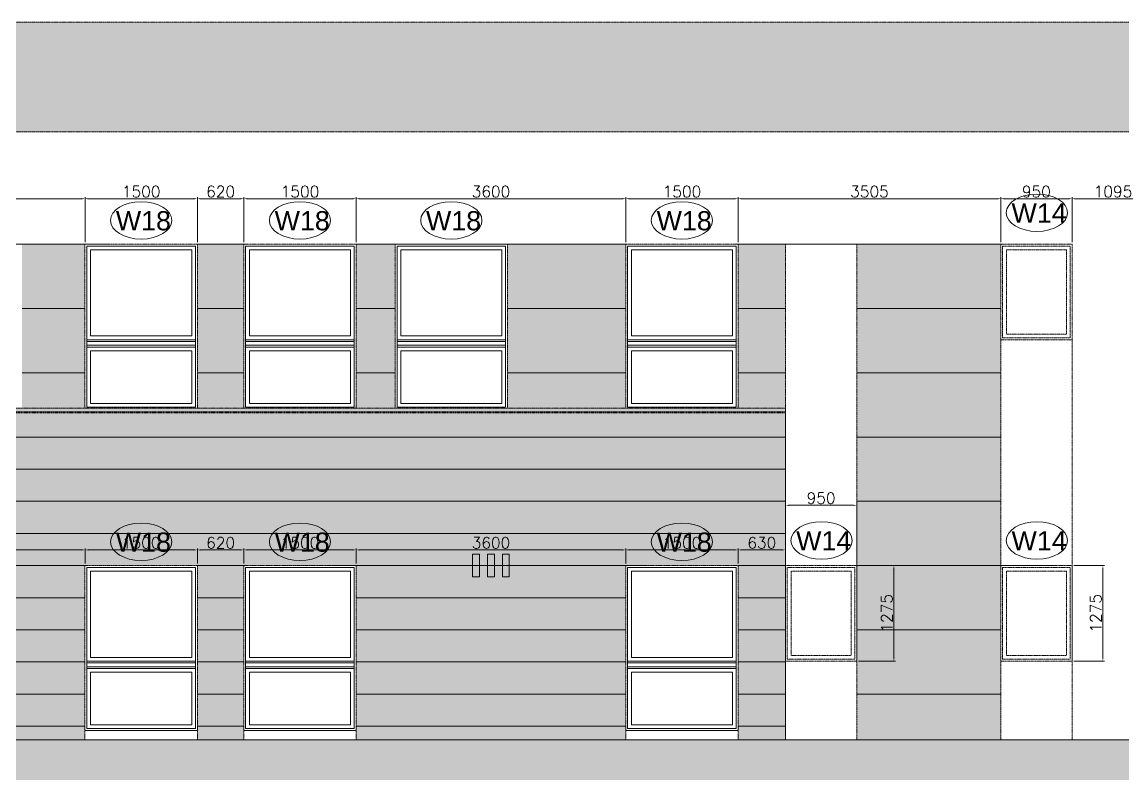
# Model space of a CAD drawing. Header units: millimetres. Extents: x -2143172 to 5255, y -610845 to 279739.
# Drawn here: x -1019511 to -1004814, y -587628 to -577511 of the extents above; entities that cross this region are included whole.
import ezdxf

# ---------------------------------------------------------------- set-up
doc = ezdxf.new("R2010")
doc.units = ezdxf.units.MM
doc.header["$LTSCALE"] = 30
doc.linetypes.add('HIDDEN2', pattern=[0.1875, 0.125, -0.0625])
doc.layers.get('0').update_dxf_attribs({"lineweight": 5})
doc.layers.get('Defpoints').update_dxf_attribs({"lineweight": 5})
for name, color, linetype, lineweight in [('Al Window tag', 5, 'Continuous', 5), ('Aluminum', 7, 'Continuous', 5), ('Applique', 250, 'Continuous', 5), ('dims.', 152, 'Continuous', 5), ('Elev 2', 251, 'Continuous', 5), ('Fill Aluminum Cladding', 254, 'Continuous', 5), ('Fill Grey Granite', 251, 'Continuous', 5), ('Hatch', 252, 'Continuous', 5), ('Joints', 250, 'Continuous', 5), ('Proj', 7, 'HIDDEN2', 5)]:
    doc.layers.add(name, color=color, linetype=linetype, lineweight=lineweight)
doc.styles.add('SIMPLEX', font='SIMPLEX.shx', dxfattribs={"height": 150})
doc.styles.add('TTLB-A0-JeddahDP$0$swis721', font='swiss.ttf')
doc.dimstyles.new('Buk', dxfattribs={"dimtxt": 150, "dimasz": 50, "dimexe": 20, "dimexo": 25, "dimgap": 20, "dimtad": 1, "dimdec": 0, "dimrnd": 5, "dimdsep": 46, "dimtxsty": 'SIMPLEX', "dimcen": 0, "dimdle": 20, "dimclrd": 256, "dimclre": 256, "dimclrt": 256, "dimadec": 0, "dimazin": 0, "dimtfac": 0.0075, "dimtdec": 0, "dimtmove": 1, "dimatfit": 2, "dimldrblk": 'ARCHTICK', "dimfxl": 1, "dimtolj": 1, "dimtzin": 0, "dimlwd": -1, "dimlwe": -1, "dimarcsym": 0})

# ---------------------------------------------------------------- blocks, each defined once
blk = doc.blocks.new('A$C2B407DD0')
at = {"layer": 'Fill Aluminum Cladding'}
h = blk.add_hatch(color=256, dxfattribs=at)
h.set_gradient(color1=(164, 161, 157), color2=(5, 5, 6), tint=1, name='INVCYLINDER')
h.paths.add_polyline_path([(90, 300), (0, 300), (0, 0), (90, 0)])
at = {"layer": 'Applique', "elevation": 0}
blk.add_lwpolyline([(90, 0), (0, 0), (0, 300), (90, 300)], close=True, dxfattribs=at)
blk = doc.blocks.new('*D927')
at = {"layer": 'Defpoints', "color": 0, "transparency": 16777216}
for p in [(-1005494, -584766, 0), (-1005082, -584766), (-1005494, -586041, 0)]:
    blk.add_point(p, dxfattribs=at)
at = {"layer": 'dims.', "linetype": 'Continuous', "transparency": 16777216}
for p, q in [((-1005469, -584766), (-1005062, -584766)), ((-1005469, -586041), (-1005062, -586041))]:
    blk.add_line(p, q, dxfattribs=at)
at = {"layer": 'dims.', "transparency": 16777216}
blk.add_line((-1005082, -585991), (-1005082, -584816), dxfattribs=at)
for points in [[(-1005090, -584816), (-1005074, -584816), (-1005082, -584766)], [(-1005090, -585991), (-1005074, -585991), (-1005082, -586041)]]:
    blk.add_solid(points, dxfattribs=at)
at = {"layer": 'dims.', "transparency": 16777216, "insert": (-1005177, -585404), "char_height": 150, "attachment_point": 5, "rotation": 90, "style": 'SIMPLEX'}
blk.add_mtext('\\A1;1275', dxfattribs=at)
blk = doc.blocks.new('_ArchTick')
at = {"color": 0, "linetype": 'ByBlock', "const_width": 0.15}
blk.add_lwpolyline([(-0.5, -0.5), (0.5, 0.5)], dxfattribs=at)
blk = doc.blocks.new('*D935')
at = {"layer": 'Defpoints', "color": 0, "transparency": 16777216}
for p in [(-1018670, -579870), (-1022232, -580476, 0), (-1018670, -580476, 0)]:
    blk.add_point(p, dxfattribs=at)
at = {"layer": 'dims.', "linetype": 'Continuous', "transparency": 16777216}
for p, q in [((-1022232, -580451), (-1022232, -579850)), ((-1018670, -580451), (-1018670, -579850))]:
    blk.add_line(p, q, dxfattribs=at)
at = {"layer": 'dims.', "transparency": 16777216}
blk.add_line((-1022182, -579870), (-1018720, -579870), dxfattribs=at)
for points in [[(-1022182, -579862), (-1022182, -579879), (-1022232, -579870)], [(-1018720, -579862), (-1018720, -579879), (-1018670, -579870)]]:
    blk.add_solid(points, dxfattribs=at)
at = {"layer": 'dims.', "transparency": 16777216, "insert": (-1020451, -579775), "char_height": 150, "attachment_point": 5, "style": 'SIMPLEX'}
blk.add_mtext('\\A1;3560', dxfattribs=at)
blk = doc.blocks.new('*D936')
at = {"layer": 'Defpoints', "color": 0, "transparency": 16777216}
for p in [(-1017170, -579870), (-1018670, -580476, 0), (-1017170, -580476, 0)]:
    blk.add_point(p, dxfattribs=at)
at = {"layer": 'dims.', "linetype": 'Continuous', "transparency": 16777216}
for p, q in [((-1018670, -580451), (-1018670, -579850)), ((-1017170, -580451), (-1017170, -579850))]:
    blk.add_line(p, q, dxfattribs=at)
at = {"layer": 'dims.', "transparency": 16777216}
blk.add_line((-1018620, -579870), (-1017220, -579870), dxfattribs=at)
for points in [[(-1018620, -579862), (-1018620, -579879), (-1018670, -579870)], [(-1017220, -579862), (-1017220, -579879), (-1017170, -579870)]]:
    blk.add_solid(points, dxfattribs=at)
at = {"layer": 'dims.', "transparency": 16777216, "insert": (-1017920, -579775), "char_height": 150, "attachment_point": 5, "style": 'SIMPLEX'}
blk.add_mtext('\\A1;1500', dxfattribs=at)
blk = doc.blocks.new('*D937')
at = {"layer": 'Defpoints', "color": 0, "transparency": 16777216}
for p in [(-1016550, -579870), (-1017170, -580476, 0), (-1016550, -580476, 0)]:
    blk.add_point(p, dxfattribs=at)
at = {"layer": 'dims.', "linetype": 'Continuous', "transparency": 16777216}
for p, q in [((-1017170, -580451), (-1017170, -579850)), ((-1016550, -580451), (-1016550, -579850))]:
    blk.add_line(p, q, dxfattribs=at)
at = {"layer": 'dims.', "transparency": 16777216}
blk.add_line((-1017120, -579870), (-1016600, -579870), dxfattribs=at)
for points in [[(-1017120, -579862), (-1017120, -579879), (-1017170, -579870)], [(-1016600, -579862), (-1016600, -579879), (-1016550, -579870)]]:
    blk.add_solid(points, dxfattribs=at)
at = {"layer": 'dims.', "transparency": 16777216, "insert": (-1016860, -579775), "char_height": 150, "attachment_point": 5, "style": 'SIMPLEX'}
blk.add_mtext('\\A1;620', dxfattribs=at)
blk = doc.blocks.new('*D938')
at = {"layer": 'Defpoints', "color": 0, "transparency": 16777216}
for p in [(-1015050, -579870), (-1016550, -580476, 0), (-1015050, -580476, 0)]:
    blk.add_point(p, dxfattribs=at)
at = {"layer": 'dims.', "linetype": 'Continuous', "transparency": 16777216}
for p, q in [((-1016550, -580451), (-1016550, -579850)), ((-1015050, -580451), (-1015050, -579850))]:
    blk.add_line(p, q, dxfattribs=at)
at = {"layer": 'dims.', "transparency": 16777216}
blk.add_line((-1016500, -579870), (-1015100, -579870), dxfattribs=at)
for points in [[(-1016500, -579862), (-1016500, -579879), (-1016550, -579870)], [(-1015100, -579862), (-1015100, -579879), (-1015050, -579870)]]:
    blk.add_solid(points, dxfattribs=at)
at = {"layer": 'dims.', "transparency": 16777216, "insert": (-1015800, -579775), "char_height": 150, "attachment_point": 5, "style": 'SIMPLEX'}
blk.add_mtext('\\A1;1500', dxfattribs=at)
blk = doc.blocks.new('*D939')
at = {"layer": 'Defpoints', "color": 0, "transparency": 16777216}
for p in [(-1011451, -579870), (-1015050, -580476, 0), (-1011451, -580476, 0)]:
    blk.add_point(p, dxfattribs=at)
at = {"layer": 'dims.', "linetype": 'Continuous', "transparency": 16777216}
for p, q in [((-1015050, -580451), (-1015050, -579850)), ((-1011451, -580451), (-1011451, -579850))]:
    blk.add_line(p, q, dxfattribs=at)
at = {"layer": 'dims.', "transparency": 16777216}
blk.add_line((-1015000, -579870), (-1011501, -579870), dxfattribs=at)
for points in [[(-1015000, -579862), (-1015000, -579879), (-1015050, -579870)], [(-1011501, -579862), (-1011501, -579879), (-1011451, -579870)]]:
    blk.add_solid(points, dxfattribs=at)
at = {"layer": 'dims.', "transparency": 16777216, "insert": (-1013251, -579775), "char_height": 150, "attachment_point": 5, "style": 'SIMPLEX'}
blk.add_mtext('\\A1;3600', dxfattribs=at)
blk = doc.blocks.new('*D940')
at = {"layer": 'Defpoints', "color": 0, "transparency": 16777216}
for p in [(-1009951, -579870), (-1011451, -580476, 0), (-1009951, -580476, 0)]:
    blk.add_point(p, dxfattribs=at)
at = {"layer": 'dims.', "linetype": 'Continuous', "transparency": 16777216}
for p, q in [((-1011451, -580451), (-1011451, -579850)), ((-1009951, -580451), (-1009951, -579850))]:
    blk.add_line(p, q, dxfattribs=at)
at = {"layer": 'dims.', "transparency": 16777216}
blk.add_line((-1011401, -579870), (-1010001, -579870), dxfattribs=at)
for points in [[(-1011401, -579862), (-1011401, -579879), (-1011451, -579870)], [(-1010001, -579862), (-1010001, -579879), (-1009951, -579870)]]:
    blk.add_solid(points, dxfattribs=at)
at = {"layer": 'dims.', "transparency": 16777216, "insert": (-1010701, -579775), "char_height": 150, "attachment_point": 5, "style": 'SIMPLEX'}
blk.add_mtext('\\A1;1500', dxfattribs=at)
blk = doc.blocks.new('*D941')
at = {"layer": 'Defpoints', "color": 0, "transparency": 16777216}
for p in [(-1006445, -579870), (-1009951, -580476, 0), (-1006445, -580476, 0)]:
    blk.add_point(p, dxfattribs=at)
at = {"layer": 'dims.', "linetype": 'Continuous', "transparency": 16777216}
for p, q in [((-1009951, -580451), (-1009951, -579850)), ((-1006445, -580451), (-1006445, -579850))]:
    blk.add_line(p, q, dxfattribs=at)
at = {"layer": 'dims.', "transparency": 16777216}
blk.add_line((-1009901, -579870), (-1006495, -579870), dxfattribs=at)
for points in [[(-1009901, -579862), (-1009901, -579879), (-1009951, -579870)], [(-1006495, -579862), (-1006495, -579879), (-1006445, -579870)]]:
    blk.add_solid(points, dxfattribs=at)
at = {"layer": 'dims.', "transparency": 16777216, "insert": (-1008198, -579775), "char_height": 150, "attachment_point": 5, "style": 'SIMPLEX'}
blk.add_mtext('\\A1;3505', dxfattribs=at)
blk = doc.blocks.new('*D942')
at = {"layer": 'Defpoints', "color": 0, "transparency": 16777216}
for p in [(-1005494, -579870), (-1006445, -580476, 0), (-1005494, -580476, 0)]:
    blk.add_point(p, dxfattribs=at)
at = {"layer": 'dims.', "linetype": 'Continuous', "transparency": 16777216}
for p, q in [((-1006445, -580451), (-1006445, -579850)), ((-1005494, -580451), (-1005494, -579850))]:
    blk.add_line(p, q, dxfattribs=at)
at = {"layer": 'dims.', "transparency": 16777216}
blk.add_line((-1006395, -579870), (-1005544, -579870), dxfattribs=at)
for points in [[(-1006395, -579862), (-1006395, -579879), (-1006445, -579870)], [(-1005544, -579862), (-1005544, -579879), (-1005494, -579870)]]:
    blk.add_solid(points, dxfattribs=at)
at = {"layer": 'dims.', "transparency": 16777216, "insert": (-1005970, -579775), "char_height": 150, "attachment_point": 5, "style": 'SIMPLEX'}
blk.add_mtext('\\A1;950', dxfattribs=at)
blk = doc.blocks.new('*D943')
at = {"layer": 'Defpoints', "color": 0, "transparency": 16777216}
for p in [(-1004400, -579870), (-1005494, -580476, 0), (-1004400, -580476, 0)]:
    blk.add_point(p, dxfattribs=at)
at = {"layer": 'dims.', "linetype": 'Continuous', "transparency": 16777216}
for p, q in [((-1005494, -580451), (-1005494, -579850)), ((-1004400, -580451), (-1004400, -579850))]:
    blk.add_line(p, q, dxfattribs=at)
at = {"layer": 'dims.', "transparency": 16777216}
blk.add_line((-1005444, -579870), (-1004450, -579870), dxfattribs=at)
for points in [[(-1005444, -579862), (-1005444, -579879), (-1005494, -579870)], [(-1004450, -579862), (-1004450, -579879), (-1004400, -579870)]]:
    blk.add_solid(points, dxfattribs=at)
at = {"layer": 'dims.', "transparency": 16777216, "insert": (-1004947, -579775), "char_height": 150, "attachment_point": 5, "style": 'SIMPLEX'}
blk.add_mtext('\\A1;1095', dxfattribs=at)
blk = doc.blocks.new('*D898')
at = {"layer": 'Defpoints', "color": 0, "transparency": 16777216}
for p in [(-1018670, -584558), (-1022232, -584766, 0), (-1018670, -584766, 0)]:
    blk.add_point(p, dxfattribs=at)
at = {"layer": 'dims.', "linetype": 'Continuous', "transparency": 16777216}
for p, q in [((-1022232, -584741), (-1022232, -584538)), ((-1018670, -584741), (-1018670, -584538))]:
    blk.add_line(p, q, dxfattribs=at)
at = {"layer": 'dims.', "transparency": 16777216}
blk.add_line((-1022182, -584558), (-1018720, -584558), dxfattribs=at)
for points in [[(-1022182, -584549), (-1022182, -584566), (-1022232, -584558)], [(-1018720, -584549), (-1018720, -584566), (-1018670, -584558)]]:
    blk.add_solid(points, dxfattribs=at)
at = {"layer": 'dims.', "transparency": 16777216, "insert": (-1020451, -584463), "char_height": 150, "attachment_point": 5, "style": 'SIMPLEX'}
blk.add_mtext('\\A1;3560', dxfattribs=at)
blk = doc.blocks.new('*D899')
at = {"layer": 'Defpoints', "color": 0, "transparency": 16777216}
for p in [(-1017170, -584558), (-1018670, -584766, 0), (-1017170, -584766, 0)]:
    blk.add_point(p, dxfattribs=at)
at = {"layer": 'dims.', "linetype": 'Continuous', "transparency": 16777216}
for p, q in [((-1018670, -584741), (-1018670, -584538)), ((-1017170, -584741), (-1017170, -584538))]:
    blk.add_line(p, q, dxfattribs=at)
at = {"layer": 'dims.', "transparency": 16777216}
blk.add_line((-1018620, -584558), (-1017220, -584558), dxfattribs=at)
for points in [[(-1018620, -584549), (-1018620, -584566), (-1018670, -584558)], [(-1017220, -584549), (-1017220, -584566), (-1017170, -584558)]]:
    blk.add_solid(points, dxfattribs=at)
at = {"layer": 'dims.', "transparency": 16777216, "insert": (-1017920, -584463), "char_height": 150, "attachment_point": 5, "style": 'SIMPLEX'}
blk.add_mtext('\\A1;1500', dxfattribs=at)
blk = doc.blocks.new('*D900')
at = {"layer": 'Defpoints', "color": 0, "transparency": 16777216}
for p in [(-1016550, -584558), (-1017170, -584766, 0), (-1016550, -584766, 0)]:
    blk.add_point(p, dxfattribs=at)
at = {"layer": 'dims.', "linetype": 'Continuous', "transparency": 16777216}
for p, q in [((-1017170, -584741), (-1017170, -584538)), ((-1016550, -584741), (-1016550, -584538))]:
    blk.add_line(p, q, dxfattribs=at)
at = {"layer": 'dims.', "transparency": 16777216}
blk.add_line((-1017120, -584558), (-1016600, -584558), dxfattribs=at)
for points in [[(-1017120, -584549), (-1017120, -584566), (-1017170, -584558)], [(-1016600, -584549), (-1016600, -584566), (-1016550, -584558)]]:
    blk.add_solid(points, dxfattribs=at)
at = {"layer": 'dims.', "transparency": 16777216, "insert": (-1016860, -584463), "char_height": 150, "attachment_point": 5, "style": 'SIMPLEX'}
blk.add_mtext('\\A1;620', dxfattribs=at)
blk = doc.blocks.new('*D901')
at = {"layer": 'Defpoints', "color": 0, "transparency": 16777216}
for p in [(-1015050, -584558), (-1016550, -584766, 0), (-1015050, -584766, 0)]:
    blk.add_point(p, dxfattribs=at)
at = {"layer": 'dims.', "linetype": 'Continuous', "transparency": 16777216}
for p, q in [((-1016550, -584741), (-1016550, -584538)), ((-1015050, -584741), (-1015050, -584538))]:
    blk.add_line(p, q, dxfattribs=at)
at = {"layer": 'dims.', "transparency": 16777216}
blk.add_line((-1016500, -584558), (-1015100, -584558), dxfattribs=at)
for points in [[(-1016500, -584549), (-1016500, -584566), (-1016550, -584558)], [(-1015100, -584549), (-1015100, -584566), (-1015050, -584558)]]:
    blk.add_solid(points, dxfattribs=at)
at = {"layer": 'dims.', "transparency": 16777216, "insert": (-1015800, -584463), "char_height": 150, "attachment_point": 5, "style": 'SIMPLEX'}
blk.add_mtext('\\A1;1500', dxfattribs=at)
blk = doc.blocks.new('*D902')
at = {"layer": 'Defpoints', "color": 0, "transparency": 16777216}
for p in [(-1011451, -584558), (-1015050, -584766, 0), (-1011451, -584766, 0)]:
    blk.add_point(p, dxfattribs=at)
at = {"layer": 'dims.', "linetype": 'Continuous', "transparency": 16777216}
for p, q in [((-1015050, -584741), (-1015050, -584538)), ((-1011451, -584741), (-1011451, -584538))]:
    blk.add_line(p, q, dxfattribs=at)
at = {"layer": 'dims.', "transparency": 16777216}
blk.add_line((-1015000, -584558), (-1011501, -584558), dxfattribs=at)
for points in [[(-1015000, -584549), (-1015000, -584566), (-1015050, -584558)], [(-1011501, -584549), (-1011501, -584566), (-1011451, -584558)]]:
    blk.add_solid(points, dxfattribs=at)
at = {"layer": 'dims.', "transparency": 16777216, "insert": (-1013251, -584463), "char_height": 150, "attachment_point": 5, "style": 'SIMPLEX'}
blk.add_mtext('\\A1;3600', dxfattribs=at)
blk = doc.blocks.new('*D903')
at = {"layer": 'Defpoints', "color": 0, "transparency": 16777216}
for p in [(-1009951, -584558), (-1011451, -584766, 0), (-1009951, -584766, 0)]:
    blk.add_point(p, dxfattribs=at)
at = {"layer": 'dims.', "linetype": 'Continuous', "transparency": 16777216}
for p, q in [((-1011451, -584741), (-1011451, -584538)), ((-1009951, -584741), (-1009951, -584538))]:
    blk.add_line(p, q, dxfattribs=at)
at = {"layer": 'dims.', "transparency": 16777216}
blk.add_line((-1011401, -584558), (-1010001, -584558), dxfattribs=at)
for points in [[(-1011401, -584549), (-1011401, -584566), (-1011451, -584558)], [(-1010001, -584549), (-1010001, -584566), (-1009951, -584558)]]:
    blk.add_solid(points, dxfattribs=at)
at = {"layer": 'dims.', "transparency": 16777216, "insert": (-1010701, -584463), "char_height": 150, "attachment_point": 5, "style": 'SIMPLEX'}
blk.add_mtext('\\A1;1500', dxfattribs=at)
blk = doc.blocks.new('*D904')
at = {"layer": 'Defpoints', "color": 0, "transparency": 16777216}
for p in [(-1009320, -584558), (-1009951, -584766, 0), (-1009320, -584766, 0)]:
    blk.add_point(p, dxfattribs=at)
at = {"layer": 'dims.', "linetype": 'Continuous', "transparency": 16777216}
for p, q in [((-1009951, -584741), (-1009951, -584538)), ((-1009320, -584741), (-1009320, -584538))]:
    blk.add_line(p, q, dxfattribs=at)
at = {"layer": 'dims.', "transparency": 16777216}
blk.add_line((-1009901, -584558), (-1009370, -584558), dxfattribs=at)
for points in [[(-1009901, -584549), (-1009901, -584566), (-1009951, -584558)], [(-1009370, -584549), (-1009370, -584566), (-1009320, -584558)]]:
    blk.add_solid(points, dxfattribs=at)
at = {"layer": 'dims.', "transparency": 16777216, "insert": (-1009636, -584463), "char_height": 150, "attachment_point": 5, "style": 'SIMPLEX'}
blk.add_mtext('\\A1;630', dxfattribs=at)
blk = doc.blocks.new('*D905')
at = {"layer": 'Defpoints', "color": 0, "transparency": 16777216}
for p in [(-1008369, -583962), (-1009320, -584766, 0), (-1008369, -584766, 0)]:
    blk.add_point(p, dxfattribs=at)
at = {"layer": 'dims.', "linetype": 'Continuous', "transparency": 16777216}
for p, q in [((-1009320, -584741), (-1009320, -583942)), ((-1008369, -584741), (-1008369, -583942))]:
    blk.add_line(p, q, dxfattribs=at)
at = {"layer": 'dims.', "transparency": 16777216}
blk.add_line((-1009270, -583962), (-1008419, -583962), dxfattribs=at)
for points in [[(-1009270, -583954), (-1009270, -583970), (-1009320, -583962)], [(-1008419, -583954), (-1008419, -583970), (-1008369, -583962)]]:
    blk.add_solid(points, dxfattribs=at)
at = {"layer": 'dims.', "transparency": 16777216, "insert": (-1008844, -583867), "char_height": 150, "attachment_point": 5, "style": 'SIMPLEX'}
blk.add_mtext('\\A1;950', dxfattribs=at)
blk = doc.blocks.new('*D906')
at = {"layer": 'Defpoints', "color": 0, "transparency": 16777216}
for p in [(-1008369, -584766, 0), (-1008369, -586041, 0), (-1007872, -586041)]:
    blk.add_point(p, dxfattribs=at)
at = {"layer": 'dims.', "linetype": 'Continuous', "transparency": 16777216}
for p, q in [((-1008344, -584766), (-1007852, -584766)), ((-1008344, -586041), (-1007852, -586041))]:
    blk.add_line(p, q, dxfattribs=at)
at = {"layer": 'dims.', "transparency": 16777216}
blk.add_line((-1007872, -584816), (-1007872, -585991), dxfattribs=at)
for points in [[(-1007880, -584816), (-1007863, -584816), (-1007872, -584766)], [(-1007880, -585991), (-1007863, -585991), (-1007872, -586041)]]:
    blk.add_solid(points, dxfattribs=at)
at = {"layer": 'dims.', "transparency": 16777216, "insert": (-1007967, -585404), "char_height": 150, "attachment_point": 5, "rotation": 90, "style": 'SIMPLEX'}
blk.add_mtext('\\A1;1275', dxfattribs=at)
blk = doc.blocks.new('A$C0C3303C6')
at = {"layer": 'Al Window tag'}
blk.add_ellipse((7, 436), major_axis=(409, 0), ratio=0.610025, dxfattribs=at)
at = {"layer": 'Al Window tag', "insert": (-332, 560, 0), "char_height": 256, "attachment_point": 1, "style": 'TTLB-A0-JeddahDP$0$swis721'}
blk.add_mtext_dynamic_manual_height_columns('W14', width=1569.46, gutter_width=9406, heights=[480], dxfattribs=at)
blk = doc.blocks.new('A$C69883648')
at = {"layer": 'Al Window tag'}
blk.add_ellipse((0, 0), major_axis=(409, 0), ratio=0.610025, dxfattribs=at)
at = {"layer": 'Al Window tag', "insert": (-338, 124, 0), "char_height": 256, "attachment_point": 1, "style": 'TTLB-A0-JeddahDP$0$swis721'}
blk.add_mtext_dynamic_manual_height_columns('W18', width=1569.46, gutter_width=9406, heights=[480], dxfattribs=at)

msp = doc.modelspace()

# ---------------------------------------------------------------- hatches: boundary and pattern name
at = {"layer": 'Fill Aluminum Cladding'}
h = msp.add_hatch(color=256, dxfattribs=at)
h.dxf.hatch_style = 1
h.set_gradient(color1=(105, 104, 99), color2=(38, 39, 39), tint=1, name='CURVED')
h.paths.add_polyline_path([(-1038770.4, -577511.4), (-986750.4, -577511.4), (-986750.4, -578976.4), (-1038170.4, -578976.4), (-1038170.4, -587091.4), (-1038770.4, -587091.4)])
h = msp.add_hatch(color=256, dxfattribs=at)
h.dxf.hatch_style = 1
h.set_gradient(color1=(235, 117, 0), color2=(255, 168, 82), rotation=180, tint=1, name='CURVED')
h.paths.add_polyline_path([(-1024720.6, -582666.4), (-1009320.2, -582666.4), (-1009320.2, -582716.4), (-1024720.6, -582716.4)])
h.paths.add_polyline_path([(-1017170.4, -584766.4), (-1018670.4, -584766.4), (-1018670.4, -587091.4), (-1019572, -587091.4), (-1019572, -584766.4), (-1019572, -587091.4), (-1022231.9, -587091.4), (-1022231.9, -584766.4), (-1023731.9, -584766.4), (-1023731.9, -587091.4), (-1024720.6, -587091.4), (-1024720.6, -582726.4), (-1009320.2, -582726.4), (-1009320.2, -587091.4), (-1009951.3, -587091.4), (-1009951.3, -584766.4), (-1011451.3, -584766.4), (-1011451.3, -587091.4), (-1015050.4, -587091.4), (-1015050.4, -584766.4), (-1016550.4, -584766.4), (-1016550.4, -587091.4), (-1017170.4, -587091.4)])
at = {"layer": 'Fill Grey Granite'}
h = msp.add_hatch(color=256, dxfattribs=at)
h.dxf.hatch_style = 1
h.set_gradient(color1=(233, 232, 231), color2=(224, 229, 229), tint=1, name='HEMISPHERICAL')
h.paths.add_polyline_path([(-1019510.8, -581334.4), (-1019510.8, -580476.4), (-1018670.4, -580476.4), (-1018670.4, -581334.4)])
h = msp.add_hatch(color=256, dxfattribs=at)
h.dxf.hatch_style = 1
h.set_gradient(color1=(233, 232, 231), color2=(224, 229, 229), tint=1, name='HEMISPHERICAL')
h.paths.add_polyline_path([(-1017170.4, -580476.4), (-1017170.4, -581334.4), (-1016550.4, -581334.4), (-1016550.4, -580476.4)])
h.paths.add_polyline_path([(-1017170.4, -581334.4), (-1017170.4, -582192.4), (-1016550.4, -582192.4), (-1016550.4, -581334.4)])
h.paths.add_polyline_path([(-1017170.4, -582192.4), (-1017170.4, -582666.4), (-1016550.4, -582666.4), (-1016550.4, -582192.4)])
h = msp.add_hatch(color=256, dxfattribs=at)
h.dxf.hatch_style = 1
h.set_gradient(color1=(233, 232, 231), color2=(224, 229, 229), tint=1, name='HEMISPHERICAL')
h.paths.add_polyline_path([(-1015050.4, -580476.4), (-1015050.4, -581334.4), (-1014530, -581334.4), (-1014530, -580476.4)])
h.paths.add_polyline_path([(-1015050.4, -581334.4), (-1015050.4, -582192.4), (-1014530, -582192.4), (-1014530, -581334.4)])
h.paths.add_polyline_path([(-1015050.4, -582192.4), (-1015050.4, -582666.4), (-1014530, -582666.4), (-1014530, -582192.4)])
h = msp.add_hatch(color=256, dxfattribs=at)
h.dxf.hatch_style = 1
h.set_gradient(color1=(233, 232, 231), color2=(224, 229, 229), tint=1, name='HEMISPHERICAL')
h.paths.add_polyline_path([(-1013030, -580476.4), (-1013030, -581334.4), (-1011451.3, -581334.4), (-1011451.3, -580476.4)])
h = msp.add_hatch(color=256, dxfattribs=at)
h.dxf.hatch_style = 1
h.set_gradient(color1=(233, 232, 231), color2=(224, 229, 229), tint=1, name='HEMISPHERICAL')
h.paths.add_polyline_path([(-1009951.3, -580476.4), (-1009951.3, -581334.4), (-1009320.2, -581334.4), (-1009320.2, -580476.4)])
h = msp.add_hatch(color=256, dxfattribs=at)
h.dxf.hatch_style = 1
h.set_gradient(color1=(233, 232, 231), color2=(224, 229, 229), tint=1, name='HEMISPHERICAL')
h.paths.add_polyline_path([(-1008368.8, -581334.4), (-1008368.8, -580476.4), (-1006445.3, -580476.4), (-1006445.3, -581334.4)])
h = msp.add_hatch(color=256, dxfattribs=at)
h.dxf.hatch_style = 1
h.set_gradient(color1=(233, 232, 231), color2=(224, 229, 229), tint=1, name='HEMISPHERICAL')
h.paths.add_polyline_path([(-1019510.8, -582192.4), (-1019510.8, -581334.4), (-1018670.4, -581334.4), (-1018670.4, -582192.4)])
h = msp.add_hatch(color=256, dxfattribs=at)
h.dxf.hatch_style = 1
h.set_gradient(color1=(233, 232, 231), color2=(224, 229, 229), tint=1, name='HEMISPHERICAL')
h.paths.add_polyline_path([(-1013030, -581334.4), (-1013030, -582192.4), (-1011451.3, -582192.4), (-1011451.3, -581334.4)])
h = msp.add_hatch(color=256, dxfattribs=at)
h.dxf.hatch_style = 1
h.set_gradient(color1=(233, 232, 231), color2=(224, 229, 229), tint=1, name='HEMISPHERICAL')
h.paths.add_polyline_path([(-1009951.3, -581334.4), (-1009951.3, -582192.4), (-1009320.2, -582192.4), (-1009320.2, -581334.4)])
h = msp.add_hatch(color=256, dxfattribs=at)
h.dxf.hatch_style = 1
h.set_gradient(color1=(233, 232, 231), color2=(224, 229, 229), tint=1, name='HEMISPHERICAL')
h.paths.add_polyline_path([(-1008368.8, -582192.4), (-1008368.8, -581334.4), (-1006445.3, -581334.4), (-1006445.3, -582192.4)])
h = msp.add_hatch(color=256, dxfattribs=at)
h.dxf.hatch_style = 1
h.set_gradient(color1=(233, 232, 231), color2=(224, 229, 229), tint=1, name='HEMISPHERICAL')
h.paths.add_polyline_path([(-1019510.8, -582666.4), (-1019510.8, -582192.4), (-1018670.4, -582192.4), (-1018670.4, -582666.4)])
h = msp.add_hatch(color=256, dxfattribs=at)
h.dxf.hatch_style = 1
h.set_gradient(color1=(233, 232, 231), color2=(224, 229, 229), tint=1, name='HEMISPHERICAL')
h.paths.add_polyline_path([(-1013030, -582192.4), (-1013030, -582666.4), (-1011451.3, -582666.4), (-1011451.3, -582192.4)])
h = msp.add_hatch(color=256, dxfattribs=at)
h.dxf.hatch_style = 1
h.set_gradient(color1=(233, 232, 231), color2=(224, 229, 229), tint=1, name='HEMISPHERICAL')
h.paths.add_polyline_path([(-1009951.3, -582192.4), (-1009951.3, -582666.4), (-1009320.2, -582666.4), (-1009320.2, -582192.4)])
h = msp.add_hatch(color=256, dxfattribs=at)
h.dxf.hatch_style = 1
h.set_gradient(color1=(233, 232, 231), color2=(224, 229, 229), tint=1, name='HEMISPHERICAL')
h.paths.add_polyline_path([(-1008368.8, -583050.4), (-1008368.8, -582192.4), (-1006445.3, -582192.4), (-1006445.3, -583050.4)])
h = msp.add_hatch(color=256, dxfattribs=at)
h.dxf.hatch_style = 1
h.set_gradient(color1=(233, 232, 231), color2=(224, 229, 229), tint=1, name='HEMISPHERICAL')
h.paths.add_polyline_path([(-1008368.8, -583908.4), (-1008368.8, -583050.4), (-1006445.3, -583050.4), (-1006445.3, -583908.4)])
h = msp.add_hatch(color=256, dxfattribs=at)
h.dxf.hatch_style = 1
h.set_gradient(color1=(233, 232, 231), color2=(224, 229, 229), tint=1, name='HEMISPHERICAL')
h.paths.add_polyline_path([(-1008368.8, -584766.4), (-1008368.8, -583908.4), (-1006445.3, -583908.4), (-1006445.3, -584766.4)])
h = msp.add_hatch(color=256, dxfattribs=at)
h.dxf.hatch_style = 1
h.set_gradient(color1=(233, 232, 231), color2=(224, 229, 229), tint=1, name='HEMISPHERICAL')
h.paths.add_polyline_path([(-1008368.8, -585624.4), (-1008368.8, -584766.4), (-1006445.3, -584766.4), (-1006445.3, -585624.4)])
h = msp.add_hatch(color=256, dxfattribs=at)
h.dxf.hatch_style = 1
h.set_gradient(color1=(233, 232, 231), color2=(224, 229, 229), tint=1, name='HEMISPHERICAL')
h.paths.add_polyline_path([(-1008368.8, -586482.4), (-1008368.8, -585624.4), (-1006445.3, -585624.4), (-1006445.3, -586482.4)])
h = msp.add_hatch(color=256, dxfattribs=at)
h.dxf.hatch_style = 1
h.set_gradient(color1=(233, 232, 231), color2=(224, 229, 229), tint=1, name='HEMISPHERICAL')
h.paths.add_polyline_path([(-1008368.8, -587091.4), (-1008368.8, -586482.4), (-1006445.3, -586482.4), (-1006445.3, -587091.4)])
at = {"layer": 'Hatch', "transparency": 33554636}
h = msp.add_hatch(color=256, dxfattribs=at)
h.dxf.hatch_style = 1
h.paths.add_polyline_path([(-1045005.6, -587091.4), (-1045005.6, -587628.3), (-975418.5, -587628.3), (-975418.5, -587091.4)])

# ---------------------------------------------------------------- linework, layer by layer
at = {"layer": 'Aluminum'}
for p, q in [((-1018645.4, -581751.4, 0.2), (-1017195.4, -581751.4, 0.2)), ((-1018645.4, -581776.4, 0.2), (-1017195.4, -581776.4, 0.2)), ((-1018645.4, -581826.4, 0.2), (-1017195.4, -581826.4, 0.2)), ((-1015075.4, -581751.4, 0.2), (-1016525.4, -581751.4, 0.2)), ((-1015075.4, -581776.4, 0.2), (-1016525.4, -581776.4, 0.2)), ((-1015075.4, -581826.4, 0.2), (-1016525.4, -581826.4, 0.2)), ((-1009976.3, -581751.4, 0.2), (-1011426.3, -581751.4, 0.2)), ((-1009976.3, -581776.4, 0.2), (-1011426.3, -581776.4, 0.2)), ((-1009976.3, -581826.4, 0.2), (-1011426.3, -581826.4, 0.2)), ((-1018645.4, -581851.4, 0.2), (-1017195.4, -581851.4, 0.2)), ((-1015075.4, -581851.4, 0.2), (-1016525.4, -581851.4, 0.2)), ((-1009976.3, -581851.4, 0.2), (-1011426.3, -581851.4, 0.2)), ((-1006445.3, -584766.4, 0.2), (-1008368.8, -584766.4, 0.2)), ((-1018645.4, -586041.4, 0.2), (-1017195.4, -586041.4, 0.2)), ((-1018645.4, -586066.4, 0.2), (-1017195.4, -586066.4, 0.2)), ((-1015075.4, -586041.4, 0.2), (-1016525.4, -586041.4, 0.2)), ((-1015075.4, -586066.4, 0.2), (-1016525.4, -586066.4, 0.2)), ((-1009976.3, -586041.4, 0.2), (-1011426.3, -586041.4, 0.2)), ((-1009976.3, -586066.4, 0.2), (-1011426.3, -586066.4, 0.2)), ((-1018645.4, -586116.4, 0.2), (-1017195.4, -586116.4, 0.2)), ((-1018645.4, -586141.4, 0.2), (-1017195.4, -586141.4, 0.2)), ((-1015075.4, -586116.4, 0.2), (-1016525.4, -586116.4, 0.2)), ((-1015075.4, -586141.4, 0.2), (-1016525.4, -586141.4, 0.2)), ((-1009976.3, -586116.4, 0.2), (-1011426.3, -586116.4, 0.2)), ((-1009976.3, -586141.4, 0.2), (-1011426.3, -586141.4, 0.2))]:
    msp.add_line(p, q, dxfattribs=at)
at = {"layer": 'Aluminum', "color": 5}
for p, q in [((-1014505, -581751.4, 0.2), (-1013055, -581751.4, 0.2)), ((-1014505, -581776.4, 0.2), (-1013055, -581776.4, 0.2)), ((-1014505, -581826.4, 0.2), (-1013055, -581826.4, 0.2)), ((-1014505, -581851.4, 0.2), (-1013055, -581851.4, 0.2))]:
    msp.add_line(p, q, dxfattribs=at)
at = {"layer": 'Aluminum', "elevation": 0.2}
for points in [[(-1018645.4, -580501.4), (-1017195.4, -580501.4), (-1017195.4, -582651.4), (-1018645.4, -582651.4)], [(-1015075.4, -580501.4), (-1016525.4, -580501.4), (-1016525.4, -582651.4), (-1015075.4, -582651.4)], [(-1009976.3, -580501.4), (-1011426.3, -580501.4), (-1011426.3, -582651.4), (-1009976.3, -582651.4)], [(-1018595.4, -581701.4), (-1018595.4, -580551.4), (-1017245.4, -580551.4), (-1017245.4, -581701.4)], [(-1015125.4, -581701.4), (-1015125.4, -580551.4), (-1016475.4, -580551.4), (-1016475.4, -581701.4)], [(-1010026.3, -581701.4), (-1010026.3, -580551.4), (-1011376.3, -580551.4), (-1011376.3, -581701.4)], [(-1017245.4, -581901.4), (-1017245.4, -582601.4), (-1018595.4, -582601.4), (-1018595.4, -581901.4)], [(-1016475.4, -581901.4), (-1016475.4, -582601.4), (-1015125.4, -582601.4), (-1015125.4, -581901.4)], [(-1011376.3, -581901.4), (-1011376.3, -582601.4), (-1010026.3, -582601.4), (-1010026.3, -581901.4)], [(-1018645.4, -584791.4), (-1017195.4, -584791.4), (-1017195.4, -586941.4), (-1018645.4, -586941.4)], [(-1018595.4, -585991.4), (-1018595.4, -584841.4), (-1017245.4, -584841.4), (-1017245.4, -585991.4)], [(-1015075.4, -584791.4), (-1016525.4, -584791.4), (-1016525.4, -586941.4), (-1015075.4, -586941.4)], [(-1015125.4, -585991.4), (-1015125.4, -584841.4), (-1016475.4, -584841.4), (-1016475.4, -585991.4)], [(-1009976.3, -584791.4), (-1011426.3, -584791.4), (-1011426.3, -586941.4), (-1009976.3, -586941.4)], [(-1010026.3, -585991.4), (-1010026.3, -584841.4), (-1011376.3, -584841.4), (-1011376.3, -585991.4)], [(-1017245.4, -586191.4), (-1017245.4, -586891.4), (-1018595.4, -586891.4), (-1018595.4, -586191.4)], [(-1016475.4, -586191.4), (-1016475.4, -586891.4), (-1015125.4, -586891.4), (-1015125.4, -586191.4)], [(-1011376.3, -586191.4), (-1011376.3, -586891.4), (-1010026.3, -586891.4), (-1010026.3, -586191.4)]]:
    msp.add_lwpolyline(points, close=True, dxfattribs=at)
at = {"layer": 'Aluminum', "color": 5, "elevation": 0.2}
for points in [[(-1014505, -580501.4), (-1013055, -580501.4), (-1013055, -582651.4), (-1014505, -582651.4)], [(-1014455, -581701.4), (-1014455, -580551.4), (-1013105, -580551.4), (-1013105, -581701.4)], [(-1013105, -581901.4), (-1013105, -582601.4), (-1014455, -582601.4), (-1014455, -581901.4)]]:
    msp.add_lwpolyline(points, close=True, dxfattribs=at)
at = {"layer": 'Elev 2', "color": 5}
msp.add_line((-1014530, -580476.4, 0.2), (-1013030, -580476.4, 0.2), dxfattribs=at)
at = {"layer": 'Elev 2'}
for p, q in [((-1006445.3, -580476.4, 0.2), (-1009951.3, -580476.4, 0.2)), ((-1018670.4, -586966.4, 0.2), (-1017170.4, -586966.4, 0.2)), ((-1018355.7, -586966.4, 0.2), (-1017170.4, -586966.4, 0.2)), ((-1015365, -586966.4, 0.2), (-1016550.4, -586966.4, 0.2)), ((-1015050.4, -586966.4, 0.2), (-1016550.4, -586966.4, 0.2)), ((-1009951.3, -586966.4, 0.2), (-1011451.3, -586966.4, 0.2))]:
    msp.add_line(p, q, dxfattribs=at)
at = {"layer": 'Joints'}
for p, q in [((-1022231.9, -580476.4, 0.2), (-1018356.9, -580476.4, 0.2)), ((-1016550.4, -580476.4, 0.2), (-1017170.4, -580476.4, 0.2)), ((-1011451.3, -580476.4, 0.2), (-1015050.4, -580476.4, 0.2)), ((-1009320.2, -580476.4, 0.2), (-1009970.4, -580476.4, 0.2)), ((-1019510.8, -581334.4, 0.2), (-1018670.4, -581334.4, 0.2)), ((-1017170.4, -581334.4, 0.2), (-1016550.4, -581334.4, 0.2)), ((-1014530, -581334.4, 0.2), (-1015050.4, -581334.4, 0.2)), ((-1011451.3, -581334.4, 0.2), (-1013030, -581334.4, 0.2)), ((-1009320.2, -581334.4, 0.2), (-1009951.3, -581334.4, 0.2)), ((-1008368.8, -581334.4, 0.2), (-1006445.3, -581334.4, 0.2)), ((-1019510.8, -582192.4, 0.2), (-1018670.4, -582192.4, 0.2)), ((-1017170.4, -582192.4, 0.2), (-1016550.4, -582192.4, 0.2)), ((-1014530, -582192.4, 0.2), (-1015050.4, -582192.4, 0.2)), ((-1011451.3, -582192.4, 0.2), (-1013030, -582192.4, 0.2)), ((-1009320.2, -582192.4, 0.2), (-1009951.3, -582192.4, 0.2)), ((-1008368.8, -582192.4, 0.2), (-1006445.3, -582192.4, 0.2)), ((-1009320.2, -583050.4, 0.2), (-1024720.6, -583050.4, 0.2)), ((-1008368.8, -583050.4, 0.2), (-1006445.3, -583050.4, 0.2)), ((-1009320.2, -583479.4, 0.2), (-1024720.6, -583479.4, 0.2)), ((-1009320.2, -583908.4, 0.2), (-1024720.6, -583908.4, 0.2)), ((-1008368.8, -583908.4, 0.2), (-1006445.3, -583908.4, 0.2)), ((-1009320.2, -584337.4, 0.2), (-1024720.6, -584337.4, 0.2)), ((-1018670.4, -584766.4, 0.2), (-1022848.1, -584766.4, 0.2)), ((-1016870.4, -584766.4, 0.2), (-1017170.4, -584766.4, 0.2)), ((-1016550.4, -584766.4, 0.2), (-1017170.4, -584766.4, 0.2)), ((-1011170.4, -584766.4, 0.2), (-1015365, -584766.4, 0.2)), ((-1009320.2, -584766.4, 0.2), (-1009951.3, -584766.4, 0.2)), ((-1008368.8, -584766.4, 0.2), (-1005700.4, -584766.4, 0.2)), ((-1018670.4, -585195.4, 0.2), (-1022231.9, -585195.4, 0.2)), ((-1016550.4, -585195.4, 0.2), (-1017170.4, -585195.4, 0.2)), ((-1011451.3, -585195.4, 0.2), (-1015050.4, -585195.4, 0.2)), ((-1009320.2, -585195.4, 0.2), (-1009951.3, -585195.4, 0.2)), ((-1018670.4, -585624.4, 0.2), (-1022231.9, -585624.4, 0.2)), ((-1016550.4, -585624.4, 0.2), (-1017170.4, -585624.4, 0.2)), ((-1011451.3, -585624.4, 0.2), (-1015050.4, -585624.4, 0.2)), ((-1009320.2, -585624.4, 0.2), (-1009951.3, -585624.4, 0.2)), ((-1008368.8, -585624.4, 0.2), (-1006445.3, -585624.4, 0.2)), ((-1018670.4, -586053.4, 0.2), (-1022231.9, -586053.4, 0.2)), ((-1016550.4, -586053.4, 0.2), (-1017170.4, -586053.4, 0.2)), ((-1011451.3, -586053.4, 0.2), (-1015050.4, -586053.4, 0.2)), ((-1009320.2, -586053.4, 0.2), (-1009951.3, -586053.4, 0.2)), ((-1018670.4, -586482.4, 0.2), (-1022231.9, -586482.4, 0.2)), ((-1016550.4, -586482.4, 0.2), (-1017170.4, -586482.4, 0.2)), ((-1011451.3, -586482.4, 0.2), (-1015050.4, -586482.4, 0.2)), ((-1009320.2, -586482.4, 0.2), (-1009951.3, -586482.4, 0.2)), ((-1008368.8, -586482.4, 0.2), (-1006445.3, -586482.4, 0.2)), ((-1018670.4, -586911.4, 0.2), (-1022231.9, -586911.4, 0.2)), ((-1016550.4, -586911.4, 0.2), (-1017170.4, -586911.4, 0.2)), ((-1011451.3, -586911.4, 0.2), (-1015050.4, -586911.4, 0.2)), ((-1009320.2, -586911.4, 0.2), (-1009951.3, -586911.4, 0.2))]:
    msp.add_line(p, q, dxfattribs=at)
at = {"layer": 'Proj'}
for p, q in [((-986750.4, -577511.4, 0.2), (-1038770.4, -577511.4, 0.2)), ((-986750.4, -578976.4, 0.2), (-1038170.4, -578976.4, 0.2)), ((-1018670.4, -580476.4, 0.2), (-1018670.4, -582666.4, 0.2)), ((-1018670.4, -580476.4, 0.2), (-1017170.4, -580476.4, 0.2)), ((-1017170.4, -580476.4, 0.2), (-1017170.4, -582666.4, 0.2)), ((-1016550.4, -580476.4, 0.2), (-1016550.4, -582666.4, 0.2)), ((-1015050.4, -580476.4, 0.2), (-1016550.4, -580476.4, 0.2)), ((-1015050.4, -580476.4, 0.2), (-1015050.4, -582666.4, 0.2)), ((-1011451.3, -580476.4, 0.2), (-1011451.3, -582666.4, 0.2)), ((-1009951.3, -580476.4, 0.2), (-1011451.3, -580476.4, 0.2)), ((-1009951.3, -580476.4, 0.2), (-1009951.3, -582666.4, 0.2)), ((-1009320.2, -580476.4, 0.2), (-1009320.2, -587091.4, 0.2)), ((-1008368.8, -580476.4, 0.2), (-1008368.8, -587091.4, 0.2)), ((-1006445.3, -580476.4, 0.2), (-1006445.3, -587091.4, 0.2)), ((-1005493.9, -580476.4, 0.2), (-1006445.3, -580476.4, 0.2)), ((-1005493.9, -580476.4, 0.2), (-1005493.9, -587091.4, 0.2)), ((-1005493.9, -581751.4, 0.2), (-1005493.9, -580476.4, 0.2)), ((-1005493.9, -581751.4, 0.2), (-1006445.3, -581751.4, 0.2)), ((-1009320.2, -582666.4, 0.2), (-1024720.6, -582666.4, 0.2)), ((-1009320.2, -582716.4, 0.2), (-1024720.6, -582716.4, 0.2)), ((-1009320.2, -582726.4, 0.2), (-1024720.6, -582726.4, 0.2)), ((-1009320.2, -582666.4, 0.2), (-1009320.2, -587091.4, 0.2)), ((-1018670.4, -584766.4, 0.2), (-1018670.4, -587091.4, 0.2)), ((-1018670.4, -584766.4, 0.2), (-1017170.4, -584766.4, 0.2)), ((-1017170.4, -584766.4, 0.2), (-1017170.4, -587091.4, 0.2)), ((-1016550.4, -584766.4, 0.2), (-1016550.4, -587091.4, 0.2)), ((-1015050.4, -584766.4, 0.2), (-1016550.4, -584766.4, 0.2)), ((-1015050.4, -584766.4, 0.2), (-1015050.4, -587091.4, 0.2)), ((-1011451.3, -584766.4, 0.2), (-1011451.3, -587091.4, 0.2)), ((-1009951.3, -584766.4, 0.2), (-1011451.3, -584766.4, 0.2)), ((-1009951.3, -584766.4, 0.2), (-1009951.3, -587091.4, 0.2)), ((-1008368.8, -584766.4, 0.2), (-1009320.2, -584766.4, 0.2)), ((-1008368.8, -586041.4, 0.2), (-1008368.8, -584766.4, 0.2)), ((-1005493.9, -584766.4, 0.2), (-1006445.3, -584766.4, 0.2)), ((-1005493.9, -586041.4, 0.2), (-1005493.9, -584766.4, 0.2)), ((-1008368.8, -586041.4, 0.2), (-1009320.2, -586041.4, 0.2)), ((-1005493.9, -586041.4, 0.2), (-1006445.3, -586041.4, 0.2)), ((-1045005.6, -587091.4, 0.2), (-977095.2, -587091.4, 0.2)), ((-975418.5, -587091.4, 0.2), (-1045005.6, -587091.4, 0.2))]:
    msp.add_line(p, q, dxfattribs=at)
at = {"layer": 'Proj', "color": 5}
for p, q in [((-1014530, -580476.4, 0.2), (-1014530, -582666.4, 0.2)), ((-1013030, -580476.4, 0.2), (-1013030, -582666.4, 0.2))]:
    msp.add_line(p, q, dxfattribs=at)
at = {"layer": 'Proj', "elevation": 0.2}
for points in [[(-1006420.3, -580501.4), (-1005518.9, -580501.4), (-1005518.9, -581726.4), (-1006420.3, -581726.4)], [(-1006370.3, -580551.4), (-1005568.9, -580551.4), (-1005568.9, -581676.4), (-1006370.3, -581676.4)], [(-1009295.2, -584791.4), (-1008393.8, -584791.4), (-1008393.8, -586016.4), (-1009295.2, -586016.4)], [(-1009245.2, -584841.4), (-1008443.8, -584841.4), (-1008443.8, -585966.4), (-1009245.2, -585966.4)], [(-1006420.3, -584791.4), (-1005518.9, -584791.4), (-1005518.9, -586016.4), (-1006420.3, -586016.4)], [(-1006370.3, -584841.4), (-1005568.9, -584841.4), (-1005568.9, -585966.4), (-1006370.3, -585966.4)]]:
    msp.add_lwpolyline(points, close=True, dxfattribs=at)

# ---------------------------------------------------------------- block references
at = {"layer": 'Al Window tag'}
for name, p in [('A$C69883648', (-1017920.4, -580159.6, 0.2)), ('A$C69883648', (-1015800.4, -580159.6, 0.2)), ('A$C69883648', (-1013780, -580159.6, 0.2)), ('A$C69883648', (-1010701.3, -580159.6, 0.2)), ('A$C0C3303C6', (-1005969.6, -580493.2, 0.2)), ('A$C0C3303C6', (-1008844.5, -584867.8)), ('A$C0C3303C6', (-1005969.6, -584867.8)), ('A$C69883648', (-1017920.4, -584449.6, 0.2)), ('A$C69883648', (-1015800.4, -584449.6, 0.2)), ('A$C69883648', (-1010701.3, -584449.6, 0.2))]:
    msp.add_blockref(name, p, dxfattribs=at)
at = {"layer": 'Applique', "xscale": -1}
for p in [(-1013405.8, -584916.4, 0.2), (-1013205.8, -584916.4, 0.2), (-1013005.8, -584916.4, 0.2)]:
    msp.add_blockref('A$C2B407DD0', p, dxfattribs=at)

# ---------------------------------------------------------------- dimensions: what is measured, and where the dimension line sits
at = {"layer": 'dims.'}
for base, p1, p2, picture, middle in [((-1018670.3925, -579870.167), (-1022231.8755, -580476.3829, 0.2089), (-1018670.3925, -580476.3829, 0.2089), '*D935', (-1020451.134, -579775.167)), ((-1017170.4, -579870.2), (-1018670.4, -580476.4, 0.2), (-1017170.4, -580476.4, 0.2), '*D936', (-1017920.4, -579775.2)), ((-1016550.4, -579870.2), (-1017170.4, -580476.4, 0.2), (-1016550.4, -580476.4, 0.2), '*D937', (-1016860.4, -579775.2)), ((-1015050.4, -579870.2), (-1016550.4, -580476.4, 0.2), (-1015050.4, -580476.4, 0.2), '*D938', (-1015800.4, -579775.2)), ((-1011451.3, -579870.2), (-1015050.4, -580476.4, 0.2), (-1011451.3, -580476.4, 0.2), '*D939', (-1013250.8, -579775.2)), ((-1009951.3, -579870.2), (-1011451.3, -580476.4, 0.2), (-1009951.3, -580476.4, 0.2), '*D940', (-1010701.3, -579775.2)), ((-1006445.3, -579870.2), (-1009951.3, -580476.4, 0.2), (-1006445.3, -580476.4, 0.2), '*D941', (-1008198.3, -579775.2)), ((-1005493.9, -579870.2), (-1006445.3, -580476.4, 0.2), (-1005493.9, -580476.4, 0.2), '*D942', (-1005969.6, -579775.2)), ((-1004400.1, -579870.2), (-1005493.9, -580476.4, 0.2), (-1004400.1, -580476.4, 0.2), '*D943', (-1004947, -579775.2)), ((-1008368.8, -583962.1), (-1009320.2, -584766.4, 0.2), (-1008368.8, -584766.4, 0.2), '*D905', (-1008844.5, -583867.1)), ((-1018670.3925, -584557.6662), (-1022231.8755, -584766.3829, 0.2089), (-1018670.3925, -584766.3829, 0.2089), '*D898', (-1020451.134, -584462.6662)), ((-1017170.4, -584557.7), (-1018670.4, -584766.4, 0.2), (-1017170.4, -584766.4, 0.2), '*D899', (-1017920.4, -584462.7)), ((-1016550.4, -584557.7), (-1017170.4, -584766.4, 0.2), (-1016550.4, -584766.4, 0.2), '*D900', (-1016860.4, -584462.7)), ((-1015050.4, -584557.7), (-1016550.4, -584766.4, 0.2), (-1015050.4, -584766.4, 0.2), '*D901', (-1015800.4, -584462.7)), ((-1011451.3, -584557.7), (-1015050.4, -584766.4, 0.2), (-1011451.3, -584766.4, 0.2), '*D902', (-1013250.8, -584462.7)), ((-1009951.3, -584557.7), (-1011451.3, -584766.4, 0.2), (-1009951.3, -584766.4, 0.2), '*D903', (-1010701.3, -584462.7)), ((-1009320.2, -584557.7), (-1009951.3, -584766.4, 0.2), (-1009320.2, -584766.4, 0.2), '*D904', (-1009635.7, -584462.7))]:
    dim = msp.add_linear_dim(base=base, p1=p1, p2=p2, dimstyle='Buk', dxfattribs=at)
    dim.commit()
    dim.dimension.update_dxf_attribs({"geometry": picture, "text_midpoint": middle})
for base, p1, p2, picture, middle in [((-1007871.6, -586041.4), (-1008368.8, -584766.4, 0.2), (-1008368.8, -586041.4, 0.2), '*D906', (-1007966.6, -585403.9)), ((-1005082, -584766.4), (-1005493.9, -586041.4, 0.2), (-1005493.9, -584766.4, 0.2), '*D927', (-1005177, -585403.9))]:
    dim = msp.add_linear_dim(base=base, p1=p1, p2=p2, angle=90, dimstyle='Buk', dxfattribs=at)
    dim.commit()
    dim.dimension.update_dxf_attribs({"geometry": picture, "text_midpoint": middle})

doc.saveas('drawing.dxf')
